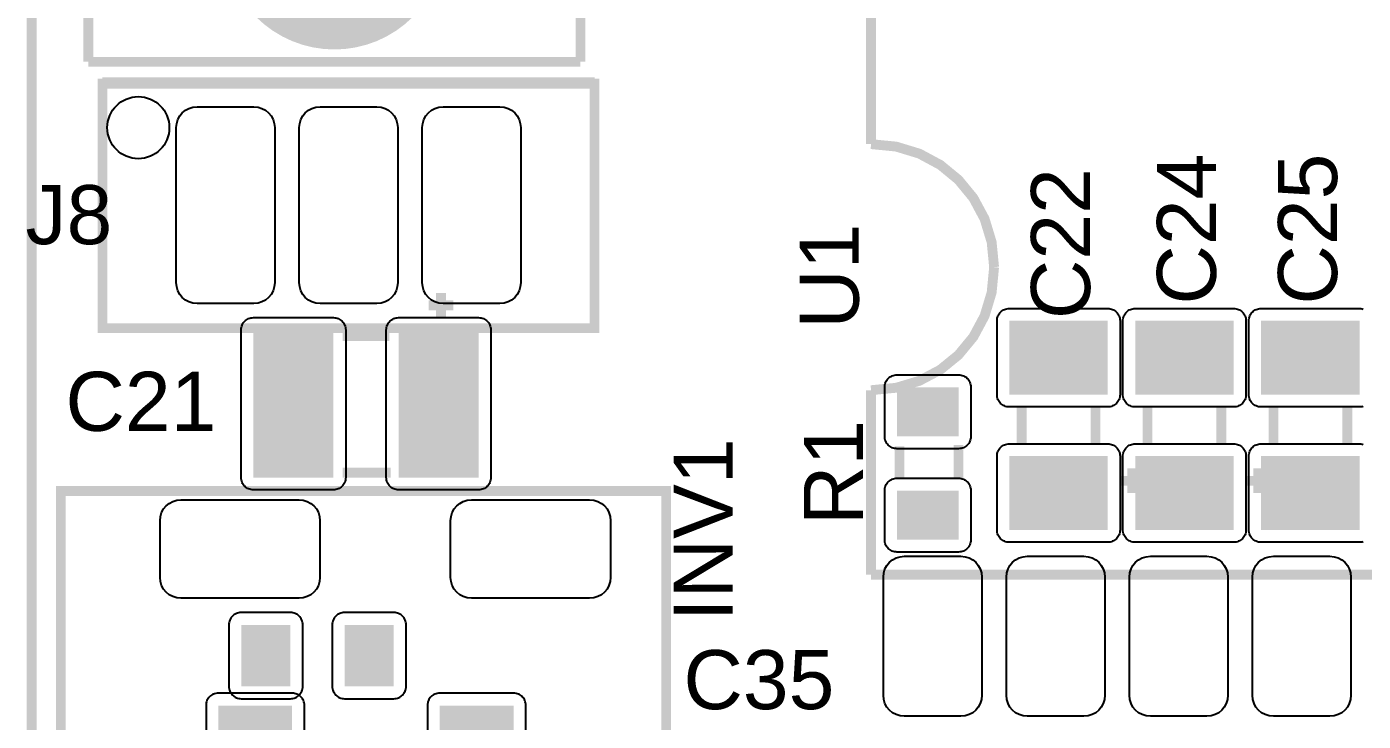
# Model space of a CAD drawing. Header units: inches. Extents: x -3.34 to 3.34, y -1.57 to 1.57.
# Drawn here: x -3.336 to -2.25, y -0.093 to 0.472 of the extents above; entities that cross this region are included whole.
import ezdxf

# ---------------------------------------------------------------- set-up
doc = ezdxf.new("R2010")
doc.units = ezdxf.units.IN
doc.layers.get('0').update_dxf_attribs({"linetype": 'CONTINUOUS'})

# ---------------------------------------------------------------- blocks, each defined once
blk = doc.blocks.new('RPAD')
blk.add_trace([(-0.5, -0.5), (-0.5, 0.5), (0.5, -0.5), (0.5, 0.5)])
blk = doc.blocks.new('EPAD')
at = {"const_width": 0.5}
blk.add_lwpolyline([(-0.25, 0, 1), (0.25, 0, 1)], format="xyb", close=True, dxfattribs=at)

msp = doc.modelspace()

# ---------------------------------------------------------------- linework, layer by layer
at = {"const_width": 0.008}
for points in [[(-3.332118, -1.570866), (3.333236, -1.570866), (3.333236, 1.570866), (-3.332118, 1.570866), (-3.332118, -1.570866)], [(-3.332118, -1.570866), (3.333236, -1.570866), (3.333236, 1.570866), (-3.332118, 1.570866), (-3.332118, -1.570866)], [(-3.332118, -1.570866), (3.333236, -1.570866), (3.333236, 1.570866), (-3.332118, 1.570866), (-3.332118, -1.570866)], [(-3.286055, 1.043307), (-3.286055, 0.443307)], [(-3.286055, 1.043307), (-3.286055, 0.443307)], [(-3.286055, 1.043307), (-3.286055, 0.443307)], [(-2.886055, 0.443307), (-2.886055, 1.043307)], [(-2.886055, 0.443307), (-2.886055, 1.043307)], [(-2.886055, 0.443307), (-2.886055, 1.043307)], [(-2.649835, 0.376378), (-2.649835, 0.526378)], [(-2.649835, 0.376378), (-2.649835, 0.526378)], [(-2.649835, 0.376378), (-2.649835, 0.526378)], [(-3.286055, 0.443307), (-2.886055, 0.443307)], [(-3.286055, 0.443307), (-2.886055, 0.443307)], [(-3.286055, 0.443307), (-2.886055, 0.443307)], [(-3.274638, 0.426772), (-2.874638, 0.426772)], [(-3.274638, 0.426772), (-2.874638, 0.426772)], [(-3.274638, 0.426772), (-2.874638, 0.426772)], [(-3.274638, 0.226772), (-2.874638, 0.226772), (-2.874638, 0.425591), (-3.274638, 0.425591), (-3.274638, 0.226772)], [(-3.274638, 0.226772), (-2.874638, 0.226772), (-2.874638, 0.425591), (-3.274638, 0.425591), (-3.274638, 0.226772)], [(-3.274638, 0.226772), (-2.874638, 0.226772), (-2.874638, 0.425591), (-3.274638, 0.425591), (-3.274638, 0.226772)], [(-2.549835, 0.276378), (-2.551835, 0.296753), (-2.557585, 0.315628), (-2.566709, 0.332628), (-2.578835, 0.347378), (-2.593585, 0.359503), (-2.610585, 0.368628), (-2.62946, 0.374378), (-2.649835, 0.376378)], [(-2.549835, 0.276378), (-2.551835, 0.296753), (-2.557585, 0.315628), (-2.566709, 0.332628), (-2.578835, 0.347378), (-2.593585, 0.359503), (-2.610585, 0.368628), (-2.62946, 0.374378), (-2.649835, 0.376378)], [(-2.549835, 0.276378), (-2.551835, 0.296753), (-2.557585, 0.315628), (-2.566709, 0.332628), (-2.578835, 0.347378), (-2.593585, 0.359503), (-2.610585, 0.368628), (-2.62946, 0.374378), (-2.649835, 0.376378)], [(-2.549835, 0.276378), (-2.551835, 0.255716), (-2.557585, 0.236706), (-2.566709, 0.219689), (-2.578835, 0.205003), (-2.593585, 0.192989), (-2.610585, 0.183987), (-2.62946, 0.178337), (-2.649835, 0.176378)], [(-2.549835, 0.276378), (-2.551835, 0.255716), (-2.557585, 0.236706), (-2.566709, 0.219689), (-2.578835, 0.205003), (-2.593585, 0.192989), (-2.610585, 0.183987), (-2.62946, 0.178337), (-2.649835, 0.176378)], [(-2.549835, 0.276378), (-2.551835, 0.255716), (-2.557585, 0.236706), (-2.566709, 0.219689), (-2.578835, 0.205003), (-2.593585, 0.192989), (-2.610585, 0.183987), (-2.62946, 0.178337), (-2.649835, 0.176378)], [(-2.999409, 0.235354), (-2.999409, 0.255354)], [(-2.999409, 0.235354), (-2.999409, 0.255354)], [(-2.999409, 0.235354), (-2.999409, 0.255354)], [(-3.009409, 0.245354), (-2.989409, 0.245354)], [(-3.009409, 0.245354), (-2.989409, 0.245354)], [(-3.009409, 0.245354), (-2.989409, 0.245354)], [(-3.079409, 0.220354), (-3.041409, 0.220354)], [(-3.079409, 0.220354), (-3.041409, 0.220354)], [(-3.079409, 0.220354), (-3.041409, 0.220354)], [(-2.649835, 0.026378), (-2.649835, 0.176378)], [(-2.649835, 0.026378), (-2.649835, 0.176378)], [(-2.649835, 0.026378), (-2.649835, 0.176378)], [(-2.527472, 0.162756), (-2.527472, 0.132756)], [(-2.527472, 0.162756), (-2.527472, 0.132756)], [(-2.527472, 0.162756), (-2.527472, 0.132756)], [(-2.467472, 0.162756), (-2.467472, 0.132756)], [(-2.467472, 0.162756), (-2.467472, 0.132756)], [(-2.467472, 0.162756), (-2.467472, 0.132756)], [(-2.42511, 0.162756), (-2.42511, 0.132756)], [(-2.42511, 0.162756), (-2.42511, 0.132756)], [(-2.42511, 0.162756), (-2.42511, 0.132756)], [(-2.36511, 0.162756), (-2.36511, 0.132756)], [(-2.36511, 0.162756), (-2.36511, 0.132756)], [(-2.36511, 0.162756), (-2.36511, 0.132756)], [(-2.322748, 0.162756), (-2.322748, 0.132756)], [(-2.322748, 0.162756), (-2.322748, 0.132756)], [(-2.322748, 0.162756), (-2.322748, 0.132756)], [(-2.262748, 0.162756), (-2.262748, 0.132756)], [(-2.262748, 0.162756), (-2.262748, 0.132756)], [(-2.262748, 0.162756), (-2.262748, 0.132756)], [(-2.626772, 0.103803), (-2.626772, 0.130803)], [(-2.626772, 0.103803), (-2.626772, 0.130803)], [(-2.626772, 0.103803), (-2.626772, 0.130803)], [(-2.578772, 0.103803), (-2.578772, 0.131803)], [(-2.578772, 0.103803), (-2.578772, 0.131803)], [(-2.578772, 0.103803), (-2.578772, 0.131803)], [(-3.079409, 0.109354), (-3.040409, 0.109354)], [(-3.079409, 0.109354), (-3.040409, 0.109354)], [(-3.079409, 0.109354), (-3.040409, 0.109354)], [(-2.437472, 0.112756), (-2.437472, 0.092756)], [(-2.437472, 0.112756), (-2.437472, 0.092756)], [(-2.437472, 0.112756), (-2.437472, 0.092756)], [(-2.33511, 0.112756), (-2.33511, 0.092756)], [(-2.33511, 0.112756), (-2.33511, 0.092756)], [(-2.33511, 0.112756), (-2.33511, 0.092756)], [(-3.308496, -0.830709), (-2.81637, -0.830709), (-2.81637, 0.094488), (-3.308496, 0.094488), (-3.308496, -0.830709)], [(-3.308496, -0.830709), (-2.81637, -0.830709), (-2.81637, 0.094488), (-3.308496, 0.094488), (-3.308496, -0.830709)], [(-3.308496, -0.830709), (-2.81637, -0.830709), (-2.81637, 0.094488), (-3.308496, 0.094488), (-3.308496, -0.830709)], [(-2.427472, 0.102756), (-2.447472, 0.102756)], [(-2.427472, 0.102756), (-2.447472, 0.102756)], [(-2.427472, 0.102756), (-2.447472, 0.102756)], [(-2.32511, 0.102756), (-2.34511, 0.102756)], [(-2.32511, 0.102756), (-2.34511, 0.102756)], [(-2.32511, 0.102756), (-2.34511, 0.102756)], [(-2.649835, 0.026378), (-0.649835, 0.026378)], [(-2.649835, 0.026378), (-0.649835, 0.026378)], [(-2.649835, 0.026378), (-0.649835, 0.026378)]]:
    msp.add_lwpolyline(points, dxfattribs=at)
for points in [[(-3.197638, 0.406772), (-3.151638, 0.406772), (-3.148162, 0.406433), (-3.144948, 0.40546), (-3.142057, 0.403914), (-3.139552, 0.401857), (-3.137495, 0.399353), (-3.135949, 0.396462), (-3.134976, 0.393248), (-3.134638, 0.389772), (-3.134638, 0.263772), (-3.134976, 0.260296), (-3.135949, 0.257081), (-3.137495, 0.254191), (-3.139552, 0.251686), (-3.142057, 0.249629), (-3.144948, 0.248083), (-3.148162, 0.24711), (-3.151638, 0.246772), (-3.197638, 0.246772), (-3.201114, 0.24711), (-3.204328, 0.248083), (-3.207219, 0.249629), (-3.209724, 0.251686), (-3.21178, 0.254191), (-3.213326, 0.257081), (-3.2143, 0.260296), (-3.214638, 0.263772), (-3.214638, 0.389772), (-3.2143, 0.393248), (-3.213326, 0.396462), (-3.21178, 0.399353), (-3.209724, 0.401857), (-3.207219, 0.403914), (-3.204328, 0.40546), (-3.201114, 0.406433), (-3.197638, 0.406772)], [(-3.097638, 0.406772), (-3.051638, 0.406772), (-3.048162, 0.406433), (-3.044948, 0.40546), (-3.042057, 0.403914), (-3.039552, 0.401857), (-3.037495, 0.399353), (-3.035949, 0.396462), (-3.034976, 0.393248), (-3.034638, 0.389772), (-3.034638, 0.263772), (-3.034976, 0.260296), (-3.035949, 0.257081), (-3.037495, 0.254191), (-3.039552, 0.251686), (-3.042057, 0.249629), (-3.044948, 0.248083), (-3.048162, 0.24711), (-3.051638, 0.246772), (-3.097638, 0.246772), (-3.101114, 0.24711), (-3.104328, 0.248083), (-3.107219, 0.249629), (-3.109724, 0.251686), (-3.11178, 0.254191), (-3.113326, 0.257081), (-3.1143, 0.260296), (-3.114638, 0.263772), (-3.114638, 0.389772), (-3.1143, 0.393248), (-3.113326, 0.396462), (-3.11178, 0.399353), (-3.109724, 0.401857), (-3.107219, 0.403914), (-3.104328, 0.40546), (-3.101114, 0.406433), (-3.097638, 0.406772)], [(-2.997638, 0.406772), (-2.951638, 0.406772), (-2.948162, 0.406433), (-2.944948, 0.40546), (-2.942057, 0.403914), (-2.939552, 0.401857), (-2.937495, 0.399353), (-2.935949, 0.396462), (-2.934976, 0.393248), (-2.934638, 0.389772), (-2.934638, 0.263772), (-2.934976, 0.260296), (-2.935949, 0.257081), (-2.937495, 0.254191), (-2.939552, 0.251686), (-2.942057, 0.249629), (-2.944948, 0.248083), (-2.948162, 0.24711), (-2.951638, 0.246772), (-2.997638, 0.246772), (-3.001114, 0.24711), (-3.004328, 0.248083), (-3.007219, 0.249629), (-3.009724, 0.251686), (-3.01178, 0.254191), (-3.013326, 0.257081), (-3.0143, 0.260296), (-3.014638, 0.263772), (-3.014638, 0.389772), (-3.0143, 0.393248), (-3.013326, 0.396462), (-3.01178, 0.399353), (-3.009724, 0.401857), (-3.007219, 0.403914), (-3.004328, 0.40546), (-3.001114, 0.406433), (-2.997638, 0.406772)], [(-2.447472, 0.232756), (-2.447472, 0.172756), (-2.447523, 0.171717), (-2.447671, 0.170711), (-2.447913, 0.169744), (-2.448244, 0.16882), (-2.448659, 0.167944), (-2.449154, 0.16712), (-2.449723, 0.166352), (-2.450363, 0.165646), (-2.451069, 0.165006), (-2.451837, 0.164437), (-2.452661, 0.163943), (-2.453537, 0.163528), (-2.454461, 0.163197), (-2.455428, 0.162955), (-2.456433, 0.162806), (-2.457472, 0.162756), (-2.537472, 0.162756), (-2.538512, 0.162806), (-2.539517, 0.162955), (-2.540484, 0.163197), (-2.541408, 0.163528), (-2.542284, 0.163943), (-2.543108, 0.164437), (-2.543876, 0.165006), (-2.544582, 0.165646), (-2.545222, 0.166352), (-2.545791, 0.16712), (-2.546286, 0.167944), (-2.546701, 0.16882), (-2.547031, 0.169744), (-2.547274, 0.170711), (-2.547422, 0.171717), (-2.547472, 0.172756), (-2.547472, 0.232756), (-2.547422, 0.233795), (-2.547274, 0.2348), (-2.547031, 0.235767), (-2.546701, 0.236691), (-2.546286, 0.237568), (-2.545791, 0.238392), (-2.545222, 0.239159), (-2.544582, 0.239865), (-2.543876, 0.240506), (-2.543108, 0.241075), (-2.542284, 0.241569), (-2.541408, 0.241984), (-2.540484, 0.242315), (-2.539517, 0.242557), (-2.538512, 0.242706), (-2.537472, 0.242756), (-2.457472, 0.242756), (-2.456433, 0.242706), (-2.455428, 0.242557), (-2.454461, 0.242315), (-2.453537, 0.241984), (-2.452661, 0.241569), (-2.451837, 0.241075), (-2.451069, 0.240506), (-2.450363, 0.239865), (-2.449723, 0.239159), (-2.449154, 0.238392), (-2.448659, 0.237568), (-2.448244, 0.236691), (-2.447913, 0.235767), (-2.447671, 0.2348), (-2.447523, 0.233795), (-2.447472, 0.232756)], [(-2.34511, 0.232756), (-2.34511, 0.172756), (-2.345161, 0.171717), (-2.345309, 0.170711), (-2.345551, 0.169744), (-2.345882, 0.16882), (-2.346296, 0.167944), (-2.346791, 0.16712), (-2.347361, 0.166352), (-2.348001, 0.165646), (-2.348707, 0.165006), (-2.349474, 0.164437), (-2.350298, 0.163943), (-2.351175, 0.163528), (-2.352099, 0.163197), (-2.353066, 0.162955), (-2.354071, 0.162806), (-2.35511, 0.162756), (-2.43511, 0.162756), (-2.43615, 0.162806), (-2.437155, 0.162955), (-2.438122, 0.163197), (-2.439046, 0.163528), (-2.439922, 0.163943), (-2.440746, 0.164437), (-2.441513, 0.165006), (-2.44222, 0.165646), (-2.44286, 0.166352), (-2.443429, 0.16712), (-2.443924, 0.167944), (-2.444339, 0.16882), (-2.444669, 0.169744), (-2.444911, 0.170711), (-2.44506, 0.171717), (-2.44511, 0.172756), (-2.44511, 0.232756), (-2.44506, 0.233795), (-2.444911, 0.2348), (-2.444669, 0.235767), (-2.444339, 0.236691), (-2.443924, 0.237568), (-2.443429, 0.238392), (-2.44286, 0.239159), (-2.44222, 0.239865), (-2.441513, 0.240506), (-2.440746, 0.241075), (-2.439922, 0.241569), (-2.439046, 0.241984), (-2.438122, 0.242315), (-2.437155, 0.242557), (-2.43615, 0.242706), (-2.43511, 0.242756), (-2.35511, 0.242756), (-2.354071, 0.242706), (-2.353066, 0.242557), (-2.352099, 0.242315), (-2.351175, 0.241984), (-2.350298, 0.241569), (-2.349474, 0.241075), (-2.348707, 0.240506), (-2.348001, 0.239865), (-2.347361, 0.239159), (-2.346791, 0.238392), (-2.346296, 0.237568), (-2.345882, 0.236691), (-2.345551, 0.235767), (-2.345309, 0.2348), (-2.345161, 0.233795), (-2.34511, 0.232756)], [(-3.151909, 0.235354), (-3.086909, 0.235354), (-3.08587, 0.235304), (-3.084865, 0.235156), (-3.083898, 0.234913), (-3.082974, 0.234583), (-3.082098, 0.234168), (-3.081274, 0.233673), (-3.080506, 0.233104), (-3.0798, 0.232464), (-3.07916, 0.231757), (-3.078591, 0.23099), (-3.078096, 0.230166), (-3.077681, 0.22929), (-3.07735, 0.228366), (-3.077108, 0.227399), (-3.07696, 0.226394), (-3.076909, 0.225354), (-3.076909, 0.105354), (-3.07696, 0.104315), (-3.077108, 0.10331), (-3.07735, 0.102343), (-3.077681, 0.101419), (-3.078096, 0.100543), (-3.078591, 0.099719), (-3.07916, 0.098951), (-3.0798, 0.098245), (-3.080506, 0.097605), (-3.081274, 0.097035), (-3.082098, 0.096541), (-3.082974, 0.096126), (-3.083898, 0.095795), (-3.084865, 0.095553), (-3.08587, 0.095405), (-3.086909, 0.095354), (-3.151909, 0.095354), (-3.152949, 0.095405), (-3.153954, 0.095553), (-3.154921, 0.095795), (-3.155845, 0.096126), (-3.156721, 0.096541), (-3.157545, 0.097035), (-3.158313, 0.097605), (-3.159019, 0.098245), (-3.159659, 0.098951), (-3.160228, 0.099719), (-3.160723, 0.100543), (-3.161138, 0.101419), (-3.161469, 0.102343), (-3.161711, 0.10331), (-3.161859, 0.104315), (-3.161909, 0.105354), (-3.161909, 0.225354), (-3.161859, 0.226394), (-3.161711, 0.227399), (-3.161469, 0.228366), (-3.161138, 0.22929), (-3.160723, 0.230166), (-3.160228, 0.23099), (-3.159659, 0.231757), (-3.159019, 0.232464), (-3.158313, 0.233104), (-3.157545, 0.233673), (-3.156721, 0.234168), (-3.155845, 0.234583), (-3.154921, 0.234913), (-3.153954, 0.235156), (-3.152949, 0.235304), (-3.151909, 0.235354)], [(-3.033909, 0.235354), (-2.968909, 0.235354), (-2.96787, 0.235304), (-2.966865, 0.235156), (-2.965898, 0.234913), (-2.964974, 0.234583), (-2.964098, 0.234168), (-2.963274, 0.233673), (-2.962506, 0.233104), (-2.9618, 0.232464), (-2.96116, 0.231757), (-2.960591, 0.23099), (-2.960096, 0.230166), (-2.959681, 0.22929), (-2.95935, 0.228366), (-2.959108, 0.227399), (-2.95896, 0.226394), (-2.958909, 0.225354), (-2.958909, 0.105354), (-2.95896, 0.104315), (-2.959108, 0.10331), (-2.95935, 0.102343), (-2.959681, 0.101419), (-2.960096, 0.100543), (-2.960591, 0.099719), (-2.96116, 0.098951), (-2.9618, 0.098245), (-2.962506, 0.097605), (-2.963274, 0.097035), (-2.964098, 0.096541), (-2.964974, 0.096126), (-2.965898, 0.095795), (-2.966865, 0.095553), (-2.96787, 0.095405), (-2.968909, 0.095354), (-3.033909, 0.095354), (-3.034949, 0.095405), (-3.035954, 0.095553), (-3.036921, 0.095795), (-3.037845, 0.096126), (-3.038721, 0.096541), (-3.039545, 0.097035), (-3.040313, 0.097605), (-3.041019, 0.098245), (-3.041659, 0.098951), (-3.042228, 0.099719), (-3.042723, 0.100543), (-3.043138, 0.101419), (-3.043469, 0.102343), (-3.043711, 0.10331), (-3.043859, 0.104315), (-3.043909, 0.105354), (-3.043909, 0.225354), (-3.043859, 0.226394), (-3.043711, 0.227399), (-3.043469, 0.228366), (-3.043138, 0.22929), (-3.042723, 0.230166), (-3.042228, 0.23099), (-3.041659, 0.231757), (-3.041019, 0.232464), (-3.040313, 0.233104), (-3.039545, 0.233673), (-3.038721, 0.234168), (-3.037845, 0.234583), (-3.036921, 0.234913), (-3.035954, 0.235156), (-3.034949, 0.235304), (-3.033909, 0.235354)], [(-2.638772, 0.138803), (-2.638772, 0.178803), (-2.638721, 0.179843), (-2.638573, 0.180848), (-2.638331, 0.181815), (-2.638, 0.182739), (-2.637585, 0.183615), (-2.637091, 0.184439), (-2.636521, 0.185207), (-2.635881, 0.185913), (-2.635175, 0.186553), (-2.634407, 0.187122), (-2.633583, 0.187617), (-2.632707, 0.188031), (-2.631783, 0.188362), (-2.630816, 0.188604), (-2.629811, 0.188753), (-2.628772, 0.188803), (-2.578772, 0.188803), (-2.577732, 0.188753), (-2.576727, 0.188604), (-2.57576, 0.188362), (-2.574836, 0.188031), (-2.57396, 0.187617), (-2.573136, 0.187122), (-2.572369, 0.186553), (-2.571662, 0.185913), (-2.571022, 0.185207), (-2.570453, 0.184439), (-2.569958, 0.183615), (-2.569543, 0.182739), (-2.569213, 0.181815), (-2.56897, 0.180848), (-2.568822, 0.179843), (-2.568772, 0.178803), (-2.568772, 0.138803), (-2.568822, 0.137764), (-2.56897, 0.136759), (-2.569213, 0.135792), (-2.569543, 0.134868), (-2.569958, 0.133991), (-2.570453, 0.133167), (-2.571022, 0.1324), (-2.571662, 0.131694), (-2.572369, 0.131054), (-2.573136, 0.130484), (-2.57396, 0.12999), (-2.574836, 0.129575), (-2.57576, 0.129244), (-2.576727, 0.129002), (-2.577732, 0.128854), (-2.578772, 0.128803), (-2.628772, 0.128803), (-2.629811, 0.128854), (-2.630816, 0.129002), (-2.631783, 0.129244), (-2.632707, 0.129575), (-2.633583, 0.12999), (-2.634407, 0.130484), (-2.635175, 0.131054), (-2.635881, 0.131694), (-2.636521, 0.1324), (-2.637091, 0.133167), (-2.637585, 0.133991), (-2.638, 0.134868), (-2.638331, 0.135792), (-2.638573, 0.136759), (-2.638721, 0.137764), (-2.638772, 0.138803)], [(-2.447472, 0.122756), (-2.447472, 0.062756), (-2.447523, 0.061717), (-2.447671, 0.060711), (-2.447913, 0.059744), (-2.448244, 0.05882), (-2.448659, 0.057944), (-2.449154, 0.05712), (-2.449723, 0.056352), (-2.450363, 0.055646), (-2.451069, 0.055006), (-2.451837, 0.054437), (-2.452661, 0.053943), (-2.453537, 0.053528), (-2.454461, 0.053197), (-2.455428, 0.052955), (-2.456433, 0.052806), (-2.457472, 0.052756), (-2.537472, 0.052756), (-2.538512, 0.052806), (-2.539517, 0.052955), (-2.540484, 0.053197), (-2.541408, 0.053528), (-2.542284, 0.053943), (-2.543108, 0.054437), (-2.543876, 0.055006), (-2.544582, 0.055646), (-2.545222, 0.056352), (-2.545791, 0.05712), (-2.546286, 0.057944), (-2.546701, 0.05882), (-2.547031, 0.059744), (-2.547274, 0.060711), (-2.547422, 0.061717), (-2.547472, 0.062756), (-2.547472, 0.122756), (-2.547422, 0.123795), (-2.547274, 0.1248), (-2.547031, 0.125767), (-2.546701, 0.126691), (-2.546286, 0.127568), (-2.545791, 0.128392), (-2.545222, 0.129159), (-2.544582, 0.129865), (-2.543876, 0.130506), (-2.543108, 0.131075), (-2.542284, 0.131569), (-2.541408, 0.131984), (-2.540484, 0.132315), (-2.539517, 0.132557), (-2.538512, 0.132706), (-2.537472, 0.132756), (-2.457472, 0.132756), (-2.456433, 0.132706), (-2.455428, 0.132557), (-2.454461, 0.132315), (-2.453537, 0.131984), (-2.452661, 0.131569), (-2.451837, 0.131075), (-2.451069, 0.130506), (-2.450363, 0.129865), (-2.449723, 0.129159), (-2.449154, 0.128392), (-2.448659, 0.127568), (-2.448244, 0.126691), (-2.447913, 0.125767), (-2.447671, 0.1248), (-2.447523, 0.123795), (-2.447472, 0.122756)], [(-2.34511, 0.122756), (-2.34511, 0.062756), (-2.345161, 0.061717), (-2.345309, 0.060711), (-2.345551, 0.059744), (-2.345882, 0.05882), (-2.346296, 0.057944), (-2.346791, 0.05712), (-2.347361, 0.056352), (-2.348001, 0.055646), (-2.348707, 0.055006), (-2.349474, 0.054437), (-2.350298, 0.053943), (-2.351175, 0.053528), (-2.352099, 0.053197), (-2.353066, 0.052955), (-2.354071, 0.052806), (-2.35511, 0.052756), (-2.43511, 0.052756), (-2.43615, 0.052806), (-2.437155, 0.052955), (-2.438122, 0.053197), (-2.439046, 0.053528), (-2.439922, 0.053943), (-2.440746, 0.054437), (-2.441513, 0.055006), (-2.44222, 0.055646), (-2.44286, 0.056352), (-2.443429, 0.05712), (-2.443924, 0.057944), (-2.444339, 0.05882), (-2.444669, 0.059744), (-2.444911, 0.060711), (-2.44506, 0.061717), (-2.44511, 0.062756), (-2.44511, 0.122756), (-2.44506, 0.123795), (-2.444911, 0.1248), (-2.444669, 0.125767), (-2.444339, 0.126691), (-2.443924, 0.127568), (-2.443429, 0.128392), (-2.44286, 0.129159), (-2.44222, 0.129865), (-2.441513, 0.130506), (-2.440746, 0.131075), (-2.439922, 0.131569), (-2.439046, 0.131984), (-2.438122, 0.132315), (-2.437155, 0.132557), (-2.43615, 0.132706), (-2.43511, 0.132756), (-2.35511, 0.132756), (-2.354071, 0.132706), (-2.353066, 0.132557), (-2.352099, 0.132315), (-2.351175, 0.131984), (-2.350298, 0.131569), (-2.349474, 0.131075), (-2.348707, 0.130506), (-2.348001, 0.129865), (-2.347361, 0.129159), (-2.346791, 0.128392), (-2.346296, 0.127568), (-2.345882, 0.126691), (-2.345551, 0.125767), (-2.345309, 0.1248), (-2.345161, 0.123795), (-2.34511, 0.122756)], [(-2.638772, 0.054803), (-2.638772, 0.094803), (-2.638721, 0.095843), (-2.638573, 0.096848), (-2.638331, 0.097815), (-2.638, 0.098739), (-2.637585, 0.099615), (-2.637091, 0.100439), (-2.636521, 0.101207), (-2.635881, 0.101913), (-2.635175, 0.102553), (-2.634407, 0.103122), (-2.633583, 0.103617), (-2.632707, 0.104031), (-2.631783, 0.104362), (-2.630816, 0.104604), (-2.629811, 0.104753), (-2.628772, 0.104803), (-2.578772, 0.104803), (-2.577732, 0.104753), (-2.576727, 0.104604), (-2.57576, 0.104362), (-2.574836, 0.104031), (-2.57396, 0.103617), (-2.573136, 0.103122), (-2.572369, 0.102553), (-2.571662, 0.101913), (-2.571022, 0.101207), (-2.570453, 0.100439), (-2.569958, 0.099615), (-2.569543, 0.098739), (-2.569213, 0.097815), (-2.56897, 0.096848), (-2.568822, 0.095843), (-2.568772, 0.094803), (-2.568772, 0.054803), (-2.568822, 0.053764), (-2.56897, 0.052759), (-2.569213, 0.051792), (-2.569543, 0.050868), (-2.569958, 0.049991), (-2.570453, 0.049167), (-2.571022, 0.0484), (-2.571662, 0.047694), (-2.572369, 0.047054), (-2.573136, 0.046484), (-2.57396, 0.04599), (-2.574836, 0.045575), (-2.57576, 0.045244), (-2.576727, 0.045002), (-2.577732, 0.044854), (-2.578772, 0.044803), (-2.628772, 0.044803), (-2.629811, 0.044854), (-2.630816, 0.045002), (-2.631783, 0.045244), (-2.632707, 0.045575), (-2.633583, 0.04599), (-2.634407, 0.046484), (-2.635175, 0.047054), (-2.635881, 0.047694), (-2.636521, 0.0484), (-2.637091, 0.049167), (-2.637585, 0.049991), (-2.638, 0.050868), (-2.638331, 0.051792), (-2.638573, 0.052759), (-2.638721, 0.053764), (-2.638772, 0.054803)], [(-3.097827, 0.070244), (-3.097827, 0.024244), (-3.098165, 0.020768), (-3.099138, 0.017554), (-3.100684, 0.014663), (-3.102741, 0.012158), (-3.105246, 0.010102), (-3.108137, 0.008556), (-3.111351, 0.007582), (-3.114827, 0.007244), (-3.210827, 0.007244), (-3.214303, 0.007582), (-3.217517, 0.008556), (-3.220408, 0.010102), (-3.222913, 0.012158), (-3.224969, 0.014663), (-3.226515, 0.017554), (-3.227489, 0.020768), (-3.227827, 0.024244), (-3.227827, 0.070244), (-3.227489, 0.07372), (-3.226515, 0.076934), (-3.224969, 0.079825), (-3.222913, 0.08233), (-3.220408, 0.084387), (-3.217517, 0.085933), (-3.214303, 0.086906), (-3.210827, 0.087244), (-3.114827, 0.087244), (-3.111351, 0.086906), (-3.108137, 0.085933), (-3.105246, 0.084387), (-3.102741, 0.08233), (-3.100684, 0.079825), (-3.099138, 0.076934), (-3.098165, 0.07372), (-3.097827, 0.070244)], [(-2.861606, 0.070244), (-2.861606, 0.024244), (-2.861944, 0.020768), (-2.862918, 0.017554), (-2.864464, 0.014663), (-2.86652, 0.012158), (-2.869025, 0.010102), (-2.871916, 0.008556), (-2.87513, 0.007582), (-2.878606, 0.007244), (-2.974606, 0.007244), (-2.978082, 0.007582), (-2.981296, 0.008556), (-2.984187, 0.010102), (-2.986692, 0.012158), (-2.988749, 0.014663), (-2.990295, 0.017554), (-2.991268, 0.020768), (-2.991606, 0.024244), (-2.991606, 0.070244), (-2.991268, 0.07372), (-2.990295, 0.076934), (-2.988749, 0.079825), (-2.986692, 0.08233), (-2.984187, 0.084387), (-2.981296, 0.085933), (-2.978082, 0.086906), (-2.974606, 0.087244), (-2.878606, 0.087244), (-2.87513, 0.086906), (-2.871916, 0.085933), (-2.869025, 0.084387), (-2.86652, 0.08233), (-2.864464, 0.079825), (-2.862918, 0.076934), (-2.861944, 0.07372), (-2.861606, 0.070244)], [(-2.622835, 0.041378), (-2.576835, 0.041378), (-2.573359, 0.04104), (-2.570144, 0.040067), (-2.567254, 0.03852), (-2.564749, 0.036464), (-2.562692, 0.033959), (-2.561146, 0.031068), (-2.560173, 0.027854), (-2.559835, 0.024378), (-2.559835, -0.071622), (-2.560173, -0.075098), (-2.561146, -0.078312), (-2.562692, -0.081203), (-2.564749, -0.083708), (-2.567254, -0.085765), (-2.570144, -0.087311), (-2.573359, -0.088284), (-2.576835, -0.088622), (-2.622835, -0.088622), (-2.626311, -0.088284), (-2.629525, -0.087311), (-2.632416, -0.085765), (-2.63492, -0.083708), (-2.636977, -0.081203), (-2.638523, -0.078312), (-2.639496, -0.075098), (-2.639835, -0.071622), (-2.639835, 0.024378), (-2.639496, 0.027854), (-2.638523, 0.031068), (-2.636977, 0.033959), (-2.63492, 0.036464), (-2.632416, 0.03852), (-2.629525, 0.040067), (-2.626311, 0.04104), (-2.622835, 0.041378)], [(-2.522835, 0.041378), (-2.476835, 0.041378), (-2.473359, 0.04104), (-2.470144, 0.040067), (-2.467254, 0.03852), (-2.464749, 0.036464), (-2.462692, 0.033959), (-2.461146, 0.031068), (-2.460173, 0.027854), (-2.459835, 0.024378), (-2.459835, -0.071622), (-2.460173, -0.075098), (-2.461146, -0.078312), (-2.462692, -0.081203), (-2.464749, -0.083708), (-2.467254, -0.085765), (-2.470144, -0.087311), (-2.473359, -0.088284), (-2.476835, -0.088622), (-2.522835, -0.088622), (-2.526311, -0.088284), (-2.529525, -0.087311), (-2.532416, -0.085765), (-2.53492, -0.083708), (-2.536977, -0.081203), (-2.538523, -0.078312), (-2.539496, -0.075098), (-2.539835, -0.071622), (-2.539835, 0.024378), (-2.539496, 0.027854), (-2.538523, 0.031068), (-2.536977, 0.033959), (-2.53492, 0.036464), (-2.532416, 0.03852), (-2.529525, 0.040067), (-2.526311, 0.04104), (-2.522835, 0.041378)], [(-2.422835, 0.041378), (-2.376835, 0.041378), (-2.373359, 0.04104), (-2.370144, 0.040067), (-2.367254, 0.03852), (-2.364749, 0.036464), (-2.362692, 0.033959), (-2.361146, 0.031068), (-2.360173, 0.027854), (-2.359835, 0.024378), (-2.359835, -0.071622), (-2.360173, -0.075098), (-2.361146, -0.078312), (-2.362692, -0.081203), (-2.364749, -0.083708), (-2.367254, -0.085765), (-2.370144, -0.087311), (-2.373359, -0.088284), (-2.376835, -0.088622), (-2.422835, -0.088622), (-2.426311, -0.088284), (-2.429525, -0.087311), (-2.432416, -0.085765), (-2.43492, -0.083708), (-2.436977, -0.081203), (-2.438523, -0.078312), (-2.439496, -0.075098), (-2.439835, -0.071622), (-2.439835, 0.024378), (-2.439496, 0.027854), (-2.438523, 0.031068), (-2.436977, 0.033959), (-2.43492, 0.036464), (-2.432416, 0.03852), (-2.429525, 0.040067), (-2.426311, 0.04104), (-2.422835, 0.041378)], [(-2.322835, 0.041378), (-2.276835, 0.041378), (-2.273359, 0.04104), (-2.270144, 0.040067), (-2.267254, 0.03852), (-2.264749, 0.036464), (-2.262692, 0.033959), (-2.261146, 0.031068), (-2.260173, 0.027854), (-2.259835, 0.024378), (-2.259835, -0.071622), (-2.260173, -0.075098), (-2.261146, -0.078312), (-2.262692, -0.081203), (-2.264749, -0.083708), (-2.267254, -0.085765), (-2.270144, -0.087311), (-2.273359, -0.088284), (-2.276835, -0.088622), (-2.322835, -0.088622), (-2.326311, -0.088284), (-2.329525, -0.087311), (-2.332416, -0.085765), (-2.33492, -0.083708), (-2.336977, -0.081203), (-2.338523, -0.078312), (-2.339496, -0.075098), (-2.339835, -0.071622), (-2.339835, 0.024378), (-2.339496, 0.027854), (-2.338523, 0.031068), (-2.336977, 0.033959), (-2.33492, 0.036464), (-2.332416, 0.03852), (-2.329525, 0.040067), (-2.326311, 0.04104), (-2.322835, 0.041378)], [(-3.161835, -0.07437), (-3.121835, -0.07437), (-3.120795, -0.07432), (-3.11979, -0.074171), (-3.118823, -0.073929), (-3.117899, -0.073598), (-3.117023, -0.073184), (-3.116199, -0.072689), (-3.115431, -0.07212), (-3.114725, -0.07148), (-3.114085, -0.070773), (-3.113516, -0.070006), (-3.113021, -0.069182), (-3.112606, -0.068306), (-3.112276, -0.067381), (-3.112033, -0.066415), (-3.111885, -0.065409), (-3.111835, -0.06437), (-3.111835, -0.01437), (-3.111885, -0.013331), (-3.112033, -0.012326), (-3.112276, -0.011359), (-3.112606, -0.010435), (-3.113021, -0.009558), (-3.113516, -0.008734), (-3.114085, -0.007967), (-3.114725, -0.007261), (-3.115431, -0.00662), (-3.116199, -0.006051), (-3.117023, -0.005556), (-3.117899, -0.005142), (-3.118823, -0.004811), (-3.11979, -0.004569), (-3.120795, -0.00442), (-3.121835, -0.00437), (-3.161835, -0.00437), (-3.162874, -0.00442), (-3.163879, -0.004569), (-3.164846, -0.004811), (-3.16577, -0.005142), (-3.166646, -0.005556), (-3.16747, -0.006051), (-3.168238, -0.00662), (-3.168944, -0.007261), (-3.169584, -0.007967), (-3.170154, -0.008734), (-3.170648, -0.009558), (-3.171063, -0.010435), (-3.171394, -0.011359), (-3.171636, -0.012326), (-3.171784, -0.013331), (-3.171835, -0.01437), (-3.171835, -0.06437), (-3.171784, -0.065409), (-3.171636, -0.066415), (-3.171394, -0.067381), (-3.171063, -0.068306), (-3.170648, -0.069182), (-3.170154, -0.070006), (-3.169584, -0.070773), (-3.168944, -0.07148), (-3.168238, -0.07212), (-3.16747, -0.072689), (-3.166646, -0.073184), (-3.16577, -0.073598), (-3.164846, -0.073929), (-3.163879, -0.074171), (-3.162874, -0.07432), (-3.161835, -0.07437)], [(-3.077835, -0.07437), (-3.037835, -0.07437), (-3.036795, -0.07432), (-3.03579, -0.074171), (-3.034823, -0.073929), (-3.033899, -0.073598), (-3.033023, -0.073184), (-3.032199, -0.072689), (-3.031431, -0.07212), (-3.030725, -0.07148), (-3.030085, -0.070773), (-3.029516, -0.070006), (-3.029021, -0.069182), (-3.028606, -0.068306), (-3.028276, -0.067381), (-3.028033, -0.066415), (-3.027885, -0.065409), (-3.027835, -0.06437), (-3.027835, -0.01437), (-3.027885, -0.013331), (-3.028033, -0.012326), (-3.028276, -0.011359), (-3.028606, -0.010435), (-3.029021, -0.009558), (-3.029516, -0.008734), (-3.030085, -0.007967), (-3.030725, -0.007261), (-3.031431, -0.00662), (-3.032199, -0.006051), (-3.033023, -0.005556), (-3.033899, -0.005142), (-3.034823, -0.004811), (-3.03579, -0.004569), (-3.036795, -0.00442), (-3.037835, -0.00437), (-3.077835, -0.00437), (-3.078874, -0.00442), (-3.079879, -0.004569), (-3.080846, -0.004811), (-3.08177, -0.005142), (-3.082646, -0.005556), (-3.08347, -0.006051), (-3.084238, -0.00662), (-3.084944, -0.007261), (-3.085584, -0.007967), (-3.086154, -0.008734), (-3.086648, -0.009558), (-3.087063, -0.010435), (-3.087394, -0.011359), (-3.087636, -0.012326), (-3.087784, -0.013331), (-3.087835, -0.01437), (-3.087835, -0.06437), (-3.087784, -0.065409), (-3.087636, -0.066415), (-3.087394, -0.067381), (-3.087063, -0.068306), (-3.086648, -0.069182), (-3.086154, -0.070006), (-3.085584, -0.070773), (-3.084944, -0.07148), (-3.084238, -0.07212), (-3.08347, -0.072689), (-3.082646, -0.073184), (-3.08177, -0.073598), (-3.080846, -0.073929), (-3.079879, -0.074171), (-3.078874, -0.07432), (-3.077835, -0.07437)]]:
    msp.add_lwpolyline(points, close=True)
for points in [[(-2.249737, 0.163197), (-2.250704, 0.162955), (-2.251709, 0.162806), (-2.252748, 0.162756), (-2.332748, 0.162756), (-2.333787, 0.162806), (-2.334793, 0.162955), (-2.335759, 0.163197), (-2.336683, 0.163528), (-2.33756, 0.163943), (-2.338384, 0.164437), (-2.339151, 0.165006), (-2.339857, 0.165646), (-2.340498, 0.166352), (-2.341067, 0.16712), (-2.341562, 0.167944), (-2.341976, 0.16882), (-2.342307, 0.169744), (-2.342549, 0.170711), (-2.342698, 0.171717), (-2.342748, 0.172756), (-2.342748, 0.232756), (-2.342698, 0.233795), (-2.342549, 0.2348), (-2.342307, 0.235767), (-2.341976, 0.236691), (-2.341562, 0.237568), (-2.341067, 0.238392), (-2.340498, 0.239159), (-2.339857, 0.239865), (-2.339151, 0.240506), (-2.338384, 0.241075), (-2.33756, 0.241569), (-2.336683, 0.241984), (-2.335759, 0.242315), (-2.334793, 0.242557), (-2.333787, 0.242706), (-2.332748, 0.242756), (-2.252748, 0.242756), (-2.251709, 0.242706), (-2.250704, 0.242557), (-2.249737, 0.242315)], [(-2.249737, 0.053197), (-2.250704, 0.052955), (-2.251709, 0.052806), (-2.252748, 0.052756), (-2.332748, 0.052756), (-2.333787, 0.052806), (-2.334793, 0.052955), (-2.335759, 0.053197), (-2.336683, 0.053528), (-2.33756, 0.053943), (-2.338384, 0.054437), (-2.339151, 0.055006), (-2.339857, 0.055646), (-2.340498, 0.056352), (-2.341067, 0.05712), (-2.341562, 0.057944), (-2.341976, 0.05882), (-2.342307, 0.059744), (-2.342549, 0.060711), (-2.342698, 0.061717), (-2.342748, 0.062756), (-2.342748, 0.122756), (-2.342698, 0.123795), (-2.342549, 0.1248), (-2.342307, 0.125767), (-2.341976, 0.126691), (-2.341562, 0.127568), (-2.341067, 0.128392), (-2.340498, 0.129159), (-2.339857, 0.129865), (-2.339151, 0.130506), (-2.338384, 0.131075), (-2.33756, 0.131569), (-2.336683, 0.131984), (-2.335759, 0.132315), (-2.334793, 0.132557), (-2.333787, 0.132706), (-2.332748, 0.132756), (-2.252748, 0.132756), (-2.251709, 0.132706), (-2.250704, 0.132557), (-2.249737, 0.132315)], [(-3.110465, -0.179921), (-3.110465, -0.079921), (-3.110515, -0.078882), (-3.110663, -0.077877), (-3.110906, -0.07691), (-3.111236, -0.075986), (-3.111651, -0.075109), (-3.112146, -0.074285), (-3.112715, -0.073518), (-3.113355, -0.072812), (-3.114061, -0.072172), (-3.114829, -0.071602), (-3.115653, -0.071107), (-3.116529, -0.070693), (-3.117453, -0.070362), (-3.11842, -0.07012), (-3.119425, -0.069972), (-3.120465, -0.069921), (-3.180465, -0.069921), (-3.181504, -0.069972), (-3.182509, -0.07012), (-3.183476, -0.070362), (-3.1844, -0.070693), (-3.185276, -0.071107), (-3.1861, -0.071602), (-3.186868, -0.072172), (-3.187574, -0.072812), (-3.188214, -0.073518), (-3.188783, -0.074285), (-3.189278, -0.075109), (-3.189693, -0.075986), (-3.190024, -0.07691), (-3.190266, -0.077877), (-3.190414, -0.078882), (-3.190465, -0.079921), (-3.190465, -0.179921)], [(-2.930465, -0.179921), (-2.930465, -0.079921), (-2.930515, -0.078882), (-2.930663, -0.077877), (-2.930906, -0.07691), (-2.931236, -0.075986), (-2.931651, -0.075109), (-2.932146, -0.074285), (-2.932715, -0.073518), (-2.933355, -0.072812), (-2.934061, -0.072172), (-2.934829, -0.071602), (-2.935653, -0.071107), (-2.936529, -0.070693), (-2.937453, -0.070362), (-2.93842, -0.07012), (-2.939425, -0.069972), (-2.940465, -0.069921), (-3.000465, -0.069921), (-3.001504, -0.069972), (-3.002509, -0.07012), (-3.003476, -0.070362), (-3.0044, -0.070693), (-3.005276, -0.071107), (-3.0061, -0.071602), (-3.006868, -0.072172), (-3.007574, -0.072812), (-3.008214, -0.073518), (-3.008783, -0.074285), (-3.009278, -0.075109), (-3.009693, -0.075986), (-3.010024, -0.07691), (-3.010266, -0.077877), (-3.010414, -0.078882), (-3.010465, -0.079921), (-3.010465, -0.179921)]]:
    msp.add_lwpolyline(points)
msp.add_circle((-3.245504, 0.389764), 0.025209)
msp.add_circle((-3.245504, 0.389764), 0.025209)
msp.add_circle((-3.245504, 0.389764), 0.025209)

# ---------------------------------------------------------------- block references
for name, p, xscale, yscale in [('EPAD', (-3.086055, 0.543307), 0.18, 0.18), ('RPAD', (-3.11941, 0.165354), 0.065, 0.12), ('RPAD', (-3.00141, 0.165354), 0.065, 0.12)]:
    msp.add_blockref(name, p, dxfattribs=dict(xscale=xscale, yscale=yscale))
for p, xscale, yscale, rotation in [((-2.497473, 0.202756), 0.06, 0.08, -90), ((-2.39511, 0.202756), 0.06, 0.08, -90), ((-2.292748, 0.202756), 0.06, 0.08, -90), ((-2.603772, 0.158803), 0.04, 0.05, 90), ((-2.497473, 0.092756), 0.06, 0.08, -90), ((-2.39511, 0.092756), 0.06, 0.08, -90), ((-2.292748, 0.092756), 0.06, 0.08, -90), ((-2.603772, 0.074803), 0.04, 0.05, 90), ((-3.141835, -0.03937), 0.04, 0.05, 180), ((-3.057835, -0.03937), 0.04, 0.05, 180), ((-3.150465, -0.129921), 0.06, 0.1, 180), ((-2.970464, -0.129921), 0.06, 0.1, 180)]:
    msp.add_blockref('RPAD', p, dxfattribs=dict(xscale=xscale, yscale=yscale, rotation=rotation))

# ---------------------------------------------------------------- texts
at = {"width": 1.041667}
for s, p in [('C24', (-2.369472, 0.245984)), ('C24', (-2.369472, 0.245984)), ('C24', (-2.369472, 0.245984)), ('C25', (-2.271047, 0.245984)), ('C25', (-2.271047, 0.245984)), ('C25', (-2.271047, 0.245984)), ('C22', (-2.471835, 0.234173)), ('C22', (-2.471835, 0.234173)), ('C22', (-2.471835, 0.234173)), ('U1', (-2.659835, 0.226378)), ('U1', (-2.659835, 0.226378)), ('U1', (-2.659835, 0.226378)), ('R1', (-2.656457, 0.066803)), ('R1', (-2.656457, 0.066803)), ('R1', (-2.656457, 0.066803)), ('INV1', (-2.762307, -0.011417)), ('INV1', (-2.762307, -0.011417)), ('INV1', (-2.762307, -0.011417))]:
    msp.add_text(s, height=0.048, rotation=90, dxfattribs=at).set_placement(p)
for s, p in [('J8', (-3.337236, 0.295039)), ('J8', (-3.337236, 0.295039)), ('J8', (-3.337236, 0.295039)), ('C21', (-3.304701, 0.143307)), ('C21', (-3.304701, 0.143307)), ('C21', (-3.304701, 0.143307)), ('C35', (-2.802362, -0.082913)), ('C35', (-2.802362, -0.082913)), ('C35', (-2.802362, -0.082913))]:
    msp.add_text(s, height=0.048, dxfattribs=at).set_placement(p)

doc.saveas('drawing.dxf')
